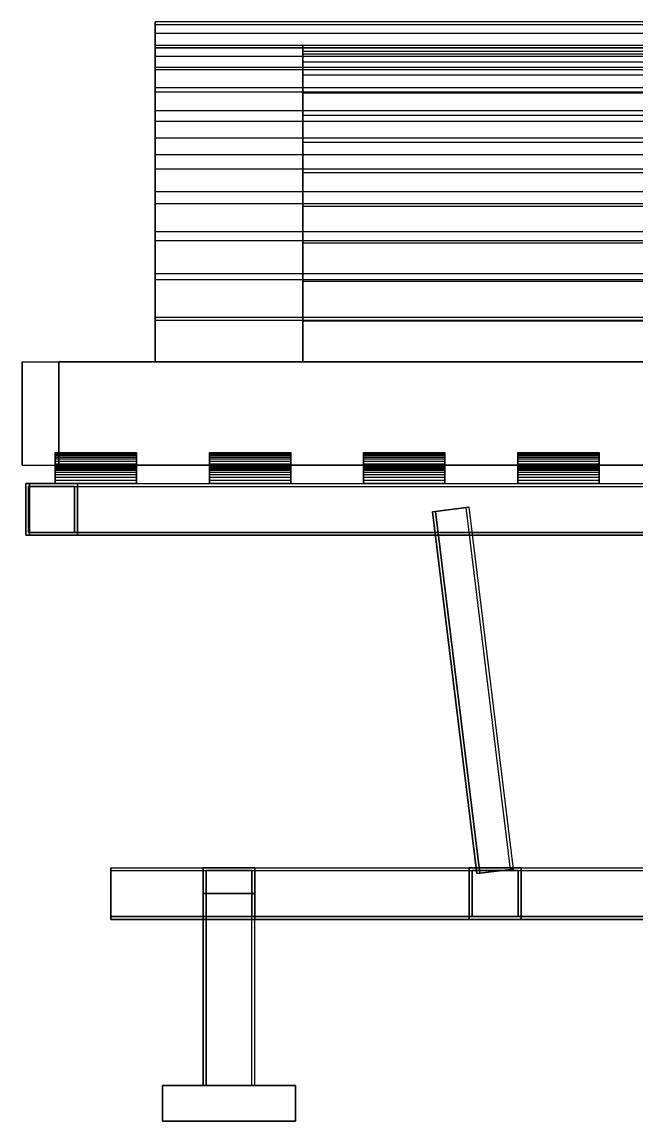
# Model space of a CAD drawing. Header units: millimetres. Extents: x -840 to 1340, y 6 to 760.
# Drawn here: x -840 to -424, y 6 to 750 of the extents above; entities that cross this region are included whole.
import ezdxf

# ---------------------------------------------------------------- set-up
doc = ezdxf.new("R2010")
doc.units = ezdxf.units.MM
for name, color, linetype in [('B01', 7, 'Continuous'), ('B02', 7, 'Continuous'), ('B10', 7, 'Continuous'), ('B200', 7, 'Continuous'), ('B201', 7, 'Continuous'), ('B300', 7, 'Continuous'), ('B301', 7, 'Continuous'), ('B60', 7, 'Continuous'), ('C1', 7, 'Continuous'), ('EH0', 7, 'Continuous'), ('R010', 7, 'Continuous'), ('R011', 7, 'Continuous'), ('R020', 7, 'Continuous'), ('R1000', 7, 'Continuous'), ('R1001', 7, 'Continuous'), ('R1002', 7, 'Continuous'), ('R1003', 7, 'Continuous'), ('R200', 7, 'Continuous'), ('T00', 7, 'Continuous'), ('T01', 7, 'Continuous')]:
    doc.layers.add(name, color=color, linetype=linetype)

msp = doc.modelspace()

# ---------------------------------------------------------------- linework, layer by layer
at = {"layer": 'B01'}
for points in [[(-780, 177.5), (1280, 177.5)], [(-780, 142.5), (-780, 177.5)], [(-780, 177.5), (1280, 177.5)], [(-780, 177.5), (-780, 177.5)], [(-780, 177.5), (-780, 142.5)], [(-780, 175.5), (1280, 175.5)], [(-780, 144.5), (-780, 175.5)], [(-780, 175.5), (1280, 175.5)], [(-780, 175.5), (-780, 175.5)], [(-780, 175.5), (-780, 144.5)], [(-780, 144.5), (1280, 144.5)], [(1280, 144.5), (-780, 144.5)], [(-780, 144.5), (-780, 144.5)], [(1280, 142.5), (-780, 142.5)], [(-780, 142.5), (1280, 142.5)], [(-780, 142.5), (-780, 142.5)]]:
    msp.add_lwpolyline(points, dxfattribs=at)
at = {"layer": 'B02'}
for points in [[(-780, 177.5), (1280, 177.5)], [(-780, 142.5), (-780, 177.5)], [(-780, 177.5), (1280, 177.5)], [(-780, 177.5), (-780, 177.5)], [(-780, 177.5), (-780, 142.5)], [(-780, 175.5), (1280, 175.5)], [(-780, 144.5), (-780, 175.5)], [(-780, 175.5), (1280, 175.5)], [(-780, 175.5), (-780, 175.5)], [(-780, 175.5), (-780, 144.5)], [(-780, 144.5), (1280, 144.5)], [(1280, 144.5), (-780, 144.5)], [(-780, 144.5), (-780, 144.5)], [(1280, 142.5), (-780, 142.5)], [(-780, 142.5), (1280, 142.5)], [(-780, 142.5), (-780, 142.5)]]:
    msp.add_lwpolyline(points, dxfattribs=at)
at = {"layer": 'B10'}
for points in [[(-717.5, 177.5), (-717.5, 177.5)], [(-717.5, 142.5), (-717.5, 177.5)], [(-717.5, 177.5), (-717.5, 142.5)], [(-717.5, 177.5), (-682.5, 177.5)], [(-682.5, 177.5), (-717.5, 177.5)], [(-715.5, 175.5), (-715.5, 175.5)], [(-684.5, 175.5), (-715.5, 175.5)], [(-715.5, 175.5), (-684.5, 175.5)], [(-715.5, 175.5), (-715.5, 144.5)], [(-715.5, 144.5), (-715.5, 175.5)], [(-684.5, 175.5), (-684.5, 175.5)], [(-684.5, 144.5), (-684.5, 175.5)], [(-684.5, 175.5), (-684.5, 144.5)], [(-682.5, 177.5), (-682.5, 177.5)], [(-682.5, 177.5), (-682.5, 142.5)], [(-682.5, 142.5), (-682.5, 177.5)], [(-717.5, 142.5), (-717.5, 142.5)], [(-682.5, 142.5), (-717.5, 142.5)], [(-717.5, 142.5), (-682.5, 142.5)], [(-715.5, 144.5), (-715.5, 144.5)], [(-715.5, 144.5), (-684.5, 144.5)], [(-684.5, 144.5), (-715.5, 144.5)], [(-684.5, 144.5), (-684.5, 144.5)], [(-682.5, 142.5), (-682.5, 142.5)]]:
    msp.add_lwpolyline(points, dxfattribs=at)
at = {"layer": 'B200'}
for points in [[(-717.5, 160), (-717.5, 30)], [(-682.5, 160), (-717.5, 160)], [(-717.5, 30), (-717.5, 160)], [(-717.5, 160), (-682.5, 160)], [(-717.5, 160), (-717.5, 160)], [(-715.5, 30), (-715.5, 160)], [(-715.5, 160), (-715.5, 30)], [(-715.5, 160), (-715.5, 160)], [(-684.5, 160), (-715.5, 160)], [(-715.5, 160), (-684.5, 160)], [(-684.5, 30), (-684.5, 160)], [(-684.5, 30), (-684.5, 160)], [(-684.5, 160), (-684.5, 160)], [(-682.5, 30), (-682.5, 160)], [(-682.5, 30), (-682.5, 160)], [(-682.5, 160), (-682.5, 160)], [(-717.5, 30), (-682.5, 30)], [(-682.5, 30), (-717.5, 30)], [(-717.5, 30), (-717.5, 30)], [(-715.5, 30), (-715.5, 30)], [(-715.5, 30), (-684.5, 30)], [(-684.5, 30), (-715.5, 30)], [(-684.5, 30), (-684.5, 30)], [(-682.5, 30), (-682.5, 30)]]:
    msp.add_lwpolyline(points, dxfattribs=at)
at = {"layer": 'B201'}
for points in [[(-717.5, 160), (-717.5, 30)], [(-682.5, 160), (-717.5, 160)], [(-717.5, 30), (-717.5, 160)], [(-717.5, 160), (-682.5, 160)], [(-717.5, 160), (-717.5, 160)], [(-715.5, 30), (-715.5, 160)], [(-715.5, 160), (-715.5, 30)], [(-715.5, 160), (-715.5, 160)], [(-684.5, 160), (-715.5, 160)], [(-715.5, 160), (-684.5, 160)], [(-684.5, 30), (-684.5, 160)], [(-684.5, 30), (-684.5, 160)], [(-684.5, 160), (-684.5, 160)], [(-682.5, 30), (-682.5, 160)], [(-682.5, 30), (-682.5, 160)], [(-682.5, 160), (-682.5, 160)], [(-717.5, 30), (-682.5, 30)], [(-682.5, 30), (-717.5, 30)], [(-717.5, 30), (-717.5, 30)], [(-715.5, 30), (-715.5, 30)], [(-715.5, 30), (-684.5, 30)], [(-684.5, 30), (-715.5, 30)], [(-684.5, 30), (-684.5, 30)], [(-682.5, 30), (-682.5, 30)]]:
    msp.add_lwpolyline(points, dxfattribs=at)
at = {"layer": 'B300'}
for points in [[(-745, 6), (-745, 30)], [(-745, 30), (-745, 30)], [(-745, 30), (-745, 6)], [(-655, 30), (-745, 30)], [(-745, 30), (-655, 30)], [(-655, 30), (-655, 6)], [(-655, 30), (-655, 30)], [(-655, 6), (-655, 30)], [(-745, 6), (-745, 6)], [(-745, 6), (-655, 6)], [(-655, 6), (-745, 6)], [(-655, 6), (-655, 6)]]:
    msp.add_lwpolyline(points, dxfattribs=at)
at = {"layer": 'B301'}
for points in [[(-745, 6), (-745, 30)], [(-745, 30), (-745, 30)], [(-745, 30), (-745, 6)], [(-655, 30), (-745, 30)], [(-745, 30), (-655, 30)], [(-655, 30), (-655, 6)], [(-655, 30), (-655, 30)], [(-655, 6), (-655, 30)], [(-745, 6), (-745, 6)], [(-745, 6), (-655, 6)], [(-655, 6), (-745, 6)], [(-655, 6), (-655, 6)]]:
    msp.add_lwpolyline(points, dxfattribs=at)
at = {"layer": 'B60'}
for points in [[(-537.5, 177.5), (-537.5, 177.5)], [(-537.5, 142.5), (-537.5, 177.5)], [(-537.5, 177.5), (-537.5, 142.5)], [(-537.5, 177.5), (-502.5, 177.5)], [(-502.5, 177.5), (-537.5, 177.5)], [(-535.5, 175.5), (-535.5, 175.5)], [(-504.5, 175.5), (-535.5, 175.5)], [(-535.5, 175.5), (-504.5, 175.5)], [(-535.5, 175.5), (-535.5, 144.5)], [(-535.5, 144.5), (-535.5, 175.5)], [(-504.5, 175.5), (-504.5, 175.5)], [(-504.5, 144.5), (-504.5, 175.5)], [(-504.5, 175.5), (-504.5, 144.5)], [(-502.5, 177.5), (-502.5, 177.5)], [(-502.5, 177.5), (-502.5, 142.5)], [(-502.5, 142.5), (-502.5, 177.5)], [(-537.5, 142.5), (-537.5, 142.5)], [(-502.5, 142.5), (-537.5, 142.5)], [(-537.5, 142.5), (-502.5, 142.5)], [(-535.5, 144.5), (-535.5, 144.5)], [(-535.5, 144.5), (-504.5, 144.5)], [(-504.5, 144.5), (-535.5, 144.5)], [(-504.5, 144.5), (-504.5, 144.5)], [(-502.5, 142.5), (-502.5, 142.5)]]:
    msp.add_lwpolyline(points, dxfattribs=at)
at = {"layer": 'C1'}
for points in [[(-80, 750), (-750, 750)], [(-750, 750), (-750, 748.03)], [(-750, 748.03), (-750, 750)], [(-80, 748.03), (-750, 748.03)], [(-750, 748.03), (-750, 742.16)], [(-80, 748.03), (-750, 748.03)], [(-750, 742.16), (-750, 748.03)], [(-80, 742.16), (-750, 742.16)], [(-750, 742.16), (-750, 732.49)], [(-80, 742.16), (-750, 742.16)], [(-750, 732.49), (-750, 742.16)], [(-80, 734), (-750, 734)], [(-750, 734), (-750, 732.17)], [(-750, 732.17), (-750, 734)], [(-80, 732.49), (-750, 732.49)], [(-750, 732.49), (-750, 719.19)], [(-80, 732.49), (-750, 732.49)], [(-750, 719.19), (-750, 732.49)], [(-80, 732.17), (-750, 732.17)], [(-750, 732.17), (-750, 726.71)], [(-80, 732.17), (-750, 732.17)], [(-750, 726.71), (-750, 732.17)], [(-80, 726.71), (-750, 726.71)], [(-750, 726.71), (-750, 717.71)], [(-80, 726.71), (-750, 726.71)], [(-750, 717.71), (-750, 726.71)], [(-80, 719.19), (-750, 719.19)], [(-750, 719.19), (-750, 702.47)], [(-80, 719.19), (-750, 719.19)], [(-750, 702.47), (-750, 719.19)], [(-80, 717.71), (-750, 717.71)], [(-750, 717.71), (-750, 705.33)], [(-80, 717.71), (-750, 717.71)], [(-750, 705.33), (-750, 717.71)], [(-80, 705.33), (-750, 705.33)], [(-750, 705.33), (-750, 689.78)], [(-80, 705.33), (-750, 705.33)], [(-750, 689.78), (-750, 705.33)], [(-80, 702.47), (-750, 702.47)], [(-750, 702.47), (-750, 682.63)], [(-80, 702.47), (-750, 702.47)], [(-750, 682.63), (-750, 702.47)], [(-80, 689.78), (-750, 689.78)], [(-750, 689.78), (-750, 671.32)], [(-80, 689.78), (-750, 689.78)], [(-750, 671.32), (-750, 689.78)], [(-80, 682.63), (-750, 682.63)], [(-750, 682.63), (-750, 660.02)], [(-80, 682.63), (-750, 682.63)], [(-750, 660.02), (-750, 682.63)], [(-80, 671.32), (-750, 671.32)], [(-750, 671.32), (-750, 650.27)], [(-80, 671.32), (-750, 671.32)], [(-750, 650.27), (-750, 671.32)], [(-80, 660.02), (-750, 660.02)], [(-750, 660.02), (-750, 635)], [(-80, 660.02), (-750, 660.02)], [(-750, 635), (-750, 660.02)], [(-80, 650.27), (-750, 650.27)], [(-750, 650.27), (-750, 627)], [(-80, 650.27), (-750, 650.27)], [(-750, 627), (-750, 650.27)], [(-80, 635), (-750, 635)], [(-750, 635), (-750, 608.02)], [(-80, 635), (-750, 635)], [(-750, 608.02), (-750, 635)], [(-80, 627), (-750, 627)], [(-750, 627), (-750, 601.89)], [(-80, 627), (-750, 627)], [(-750, 601.89), (-750, 627)], [(-80, 608.02), (-750, 608.02)], [(-750, 608.02), (-750, 579.53)], [(-80, 608.02), (-750, 608.02)], [(-750, 579.53), (-750, 608.02)], [(-80, 601.89), (-750, 601.89)], [(-750, 601.89), (-750, 575.39)], [(-80, 601.89), (-750, 601.89)], [(-750, 575.39), (-750, 601.89)], [(-80, 579.53), (-750, 579.53)], [(-750, 579.53), (-750, 550.02)], [(-80, 579.53), (-750, 579.53)], [(-750, 550.02), (-750, 579.53)], [(-80, 575.39), (-750, 575.39)], [(-750, 575.39), (-750, 547.93)], [(-80, 575.39), (-750, 575.39)], [(-750, 547.93), (-750, 575.39)], [(-80, 550.02), (-750, 550.02)], [(-750, 550.02), (-750, 520)], [(-80, 550.02), (-750, 550.02)], [(-750, 520), (-750, 550.02)], [(-80, 547.93), (-750, 547.93)], [(-750, 547.93), (-750, 520)], [(-80, 547.93), (-750, 547.93)], [(-750, 520), (-750, 547.93)], [(-750, 520), (-80, 520)], [(-80, 520), (-750, 520)], [(-80, 520), (-750, 520)], [(-750, 520), (-750, 520)], [(-80, 520), (-750, 520)], [(-750, 520), (-750, 520)]]:
    msp.add_lwpolyline(points, dxfattribs=at)
at = {"layer": 'EH0'}
for points in [[(-228.47, 734), (-650, 734)], [(-650, 734), (-650, 732.17)], [(-650, 732.17), (-650, 734)], [(-228.47, 732.17), (-650, 732.17)], [(-650, 732.17), (-650, 726.71)], [(-228.47, 732.17), (-650, 732.17)], [(-650, 726.71), (-650, 732.17)], [(-228.47, 730), (-650, 730)], [(-650, 730), (-650, 728.2)], [(-650, 728.2), (-650, 730)], [(-228.47, 728.2), (-650, 728.2)], [(-650, 728.2), (-650, 722.84)], [(-228.47, 728.2), (-650, 728.2)], [(-650, 722.84), (-650, 728.2)], [(-228.47, 726.71), (-650, 726.71)], [(-650, 726.71), (-650, 717.71)], [(-228.47, 726.71), (-650, 726.71)], [(-650, 717.71), (-650, 726.71)], [(-228.47, 722.84), (-650, 722.84)], [(-650, 722.84), (-650, 714.01)], [(-228.47, 722.84), (-650, 722.84)], [(-650, 714.01), (-650, 722.84)], [(-228.47, 717.71), (-650, 717.71)], [(-650, 717.71), (-650, 705.33)], [(-228.47, 717.71), (-650, 717.71)], [(-650, 705.33), (-650, 717.71)], [(-228.47, 714.01), (-650, 714.01)], [(-650, 714.01), (-650, 701.87)], [(-228.47, 714.01), (-650, 714.01)], [(-650, 701.87), (-650, 714.01)], [(-228.47, 705.33), (-650, 705.33)], [(-650, 705.33), (-650, 689.78)], [(-228.47, 705.33), (-650, 705.33)], [(-650, 689.78), (-650, 705.33)], [(-228.47, 701.87), (-650, 701.87)], [(-650, 701.87), (-650, 686.6)], [(-228.47, 701.87), (-650, 701.87)], [(-650, 686.6), (-650, 701.87)], [(-228.47, 689.78), (-650, 689.78)], [(-650, 689.78), (-650, 671.32)], [(-228.47, 689.78), (-650, 689.78)], [(-650, 671.32), (-650, 689.78)], [(-228.47, 686.6), (-650, 686.6)], [(-650, 686.6), (-650, 668.49)], [(-228.47, 686.6), (-650, 686.6)], [(-650, 668.49), (-650, 686.6)], [(-228.47, 671.32), (-650, 671.32)], [(-650, 671.32), (-650, 650.27)], [(-228.47, 671.32), (-650, 671.32)], [(-650, 650.27), (-650, 671.32)], [(-228.47, 668.49), (-650, 668.49)], [(-650, 668.49), (-650, 647.84)], [(-228.47, 668.49), (-650, 668.49)], [(-650, 647.84), (-650, 668.49)], [(-228.47, 650.27), (-650, 650.27)], [(-650, 650.27), (-650, 627)], [(-228.47, 650.27), (-650, 650.27)], [(-650, 627), (-650, 650.27)], [(-228.47, 647.84), (-650, 647.84)], [(-650, 647.84), (-650, 625)], [(-228.47, 647.84), (-650, 647.84)], [(-650, 625), (-650, 647.84)], [(-228.47, 627), (-650, 627)], [(-650, 627), (-650, 601.89)], [(-228.47, 627), (-650, 627)], [(-650, 601.89), (-650, 627)], [(-228.47, 625), (-650, 625)], [(-650, 625), (-650, 600.36)], [(-228.47, 625), (-650, 625)], [(-650, 600.36), (-650, 625)], [(-228.47, 601.89), (-650, 601.89)], [(-650, 601.89), (-650, 575.39)], [(-228.47, 601.89), (-650, 601.89)], [(-650, 575.39), (-650, 601.89)], [(-228.47, 600.36), (-650, 600.36)], [(-650, 600.36), (-650, 574.35)], [(-228.47, 600.36), (-650, 600.36)], [(-650, 574.35), (-650, 600.36)], [(-228.47, 575.39), (-650, 575.39)], [(-650, 575.39), (-650, 547.93)], [(-228.47, 575.39), (-650, 575.39)], [(-650, 547.93), (-650, 575.39)], [(-228.47, 574.35), (-650, 574.35)], [(-650, 574.35), (-650, 547.41)], [(-228.47, 574.35), (-650, 574.35)], [(-650, 547.41), (-650, 574.35)], [(-228.47, 547.93), (-650, 547.93)], [(-650, 547.93), (-650, 520)], [(-228.47, 547.93), (-650, 547.93)], [(-650, 520), (-650, 547.93)], [(-228.47, 547.41), (-650, 547.41)], [(-650, 547.41), (-650, 520)], [(-228.47, 547.41), (-650, 547.41)], [(-650, 520), (-650, 547.41)], [(-650, 520), (-228.47, 520)], [(-228.47, 520), (-650, 520)], [(-228.47, 520), (-650, 520)], [(-650, 520), (-650, 520)], [(-228.47, 520), (-650, 520)], [(-650, 520), (-650, 520)]]:
    msp.add_lwpolyline(points, dxfattribs=at)
at = {"layer": 'R010'}
for points in [[(-835, 437.5), (-15, 437.5)], [(-835, 402.5), (-835, 437.5)], [(-835, 437.5), (-15, 437.5)], [(-835, 437.5), (-835, 437.5)], [(-835, 437.5), (-835, 402.5)], [(-835, 435.5), (-15, 435.5)], [(-835, 404.5), (-835, 435.5)], [(-835, 435.5), (-15, 435.5)], [(-835, 435.5), (-835, 435.5)], [(-835, 435.5), (-835, 404.5)], [(-835, 404.5), (-15, 404.5)], [(-15, 404.5), (-835, 404.5)], [(-835, 404.5), (-835, 404.5)], [(-15, 402.5), (-835, 402.5)], [(-835, 402.5), (-15, 402.5)], [(-835, 402.5), (-835, 402.5)]]:
    msp.add_lwpolyline(points, dxfattribs=at)
at = {"layer": 'R011'}
for points in [[(-835, 437.5), (-15, 437.5)], [(-835, 402.5), (-835, 437.5)], [(-835, 437.5), (-15, 437.5)], [(-835, 437.5), (-835, 437.5)], [(-835, 437.5), (-835, 402.5)], [(-835, 435.5), (-15, 435.5)], [(-835, 404.5), (-835, 435.5)], [(-835, 435.5), (-15, 435.5)], [(-835, 435.5), (-835, 435.5)], [(-835, 435.5), (-835, 404.5)], [(-835, 404.5), (-15, 404.5)], [(-15, 404.5), (-835, 404.5)], [(-835, 404.5), (-835, 404.5)], [(-15, 402.5), (-835, 402.5)], [(-835, 402.5), (-15, 402.5)], [(-835, 402.5), (-835, 402.5)]]:
    msp.add_lwpolyline(points, dxfattribs=at)
at = {"layer": 'R020'}
for points in [[(-837.5, 437.5), (-837.5, 437.5)], [(-837.5, 402.5), (-837.5, 437.5)], [(-837.5, 437.5), (-837.5, 402.5)], [(-837.5, 437.5), (-802.5, 437.5)], [(-802.5, 437.5), (-837.5, 437.5)], [(-835.5, 435.5), (-835.5, 435.5)], [(-804.5, 435.5), (-835.5, 435.5)], [(-835.5, 435.5), (-804.5, 435.5)], [(-835.5, 435.5), (-835.5, 404.5)], [(-835.5, 404.5), (-835.5, 435.5)], [(-804.5, 435.5), (-804.5, 435.5)], [(-804.5, 404.5), (-804.5, 435.5)], [(-804.5, 435.5), (-804.5, 404.5)], [(-802.5, 437.5), (-802.5, 437.5)], [(-802.5, 437.5), (-802.5, 402.5)], [(-802.5, 402.5), (-802.5, 437.5)], [(-837.5, 402.5), (-837.5, 402.5)], [(-802.5, 402.5), (-837.5, 402.5)], [(-837.5, 402.5), (-802.5, 402.5)], [(-835.5, 404.5), (-835.5, 404.5)], [(-835.5, 404.5), (-804.5, 404.5)], [(-804.5, 404.5), (-835.5, 404.5)], [(-804.5, 404.5), (-804.5, 404.5)], [(-802.5, 402.5), (-802.5, 402.5)]]:
    msp.add_lwpolyline(points, dxfattribs=at)
at = {"layer": 'R1000'}
for points in [[(-817.5, 458.5), (-762.5, 458.5)], [(-817.5, 458.38), (-817.5, 458.5)], [(-817.5, 458.5), (-817.5, 458.38)], [(-817.5, 458.38), (-762.5, 458.38)], [(-817.5, 458.02), (-817.5, 458.38)], [(-817.5, 458.38), (-762.5, 458.38)], [(-817.5, 458.38), (-817.5, 458.02)], [(-817.5, 458.02), (-762.5, 458.02)], [(-817.5, 457.42), (-817.5, 458.02)], [(-817.5, 458.02), (-762.5, 458.02)], [(-817.5, 458.02), (-817.5, 457.42)], [(-817.5, 457.42), (-762.5, 457.42)], [(-817.5, 456.58), (-817.5, 457.42)], [(-817.5, 457.42), (-762.5, 457.42)], [(-817.5, 457.42), (-817.5, 456.58)], [(-817.5, 456.58), (-762.5, 456.58)], [(-817.5, 455.5), (-817.5, 456.58)], [(-817.5, 456.58), (-762.5, 456.58)], [(-817.5, 456.58), (-817.5, 455.5)], [(-817.5, 455.5), (-762.5, 455.5)], [(-817.5, 454.18), (-817.5, 455.5)], [(-817.5, 455.5), (-762.5, 455.5)], [(-817.5, 455.5), (-817.5, 454.18)], [(-817.5, 454.18), (-762.5, 454.18)], [(-817.5, 452.62), (-817.5, 454.18)], [(-817.5, 454.18), (-762.5, 454.18)], [(-817.5, 454.18), (-817.5, 452.62)], [(-762.5, 458.5), (-762.5, 458.38)], [(-762.5, 458.38), (-762.5, 458.5)], [(-762.5, 458.38), (-762.5, 458.02)], [(-762.5, 458.02), (-762.5, 458.38)], [(-762.5, 458.02), (-762.5, 457.42)], [(-762.5, 457.42), (-762.5, 458.02)], [(-762.5, 457.42), (-762.5, 456.58)], [(-762.5, 456.58), (-762.5, 457.42)], [(-762.5, 456.58), (-762.5, 455.5)], [(-762.5, 455.5), (-762.5, 456.58)], [(-762.5, 455.5), (-762.5, 454.18)], [(-762.5, 454.18), (-762.5, 455.5)], [(-762.5, 454.18), (-762.5, 452.62)], [(-762.5, 452.62), (-762.5, 454.18)], [(-817.5, 452.62), (-762.5, 452.62)], [(-817.5, 450.82), (-817.5, 452.62)], [(-817.5, 452.62), (-762.5, 452.62)], [(-817.5, 452.62), (-817.5, 450.82)], [(-817.5, 450.82), (-762.5, 450.82)], [(-817.5, 448.78), (-817.5, 450.82)], [(-817.5, 450.82), (-762.5, 450.82)], [(-817.5, 450.82), (-817.5, 448.78)], [(-817.5, 449.5), (-762.5, 449.5)], [(-817.5, 449.38), (-817.5, 449.5)], [(-817.5, 449.5), (-817.5, 449.38)], [(-817.5, 449.38), (-762.5, 449.38)], [(-817.5, 449.02), (-817.5, 449.38)], [(-817.5, 449.38), (-762.5, 449.38)], [(-817.5, 449.38), (-817.5, 449.02)], [(-817.5, 449.02), (-762.5, 449.02)], [(-817.5, 448.42), (-817.5, 449.02)], [(-817.5, 449.02), (-762.5, 449.02)], [(-817.5, 449.02), (-817.5, 448.42)], [(-817.5, 448.78), (-762.5, 448.78)], [(-817.5, 446.5), (-817.5, 448.78)], [(-817.5, 448.78), (-762.5, 448.78)], [(-817.5, 448.78), (-817.5, 446.5)], [(-817.5, 448.42), (-762.5, 448.42)], [(-817.5, 447.58), (-817.5, 448.42)], [(-817.5, 448.42), (-762.5, 448.42)], [(-817.5, 448.42), (-817.5, 447.58)], [(-817.5, 447.58), (-762.5, 447.58)], [(-817.5, 446.5), (-817.5, 447.58)], [(-817.5, 447.58), (-762.5, 447.58)], [(-817.5, 447.58), (-817.5, 446.5)], [(-817.5, 446.5), (-762.5, 446.5)], [(-817.5, 445.18), (-817.5, 446.5)], [(-817.5, 446.5), (-762.5, 446.5)], [(-817.5, 446.5), (-817.5, 445.18)], [(-817.5, 446.5), (-762.5, 446.5)], [(-817.5, 437.5), (-817.5, 446.5)], [(-817.5, 446.5), (-762.5, 446.5)], [(-817.5, 446.5), (-817.5, 437.5)], [(-762.5, 452.62), (-762.5, 450.82)], [(-762.5, 450.82), (-762.5, 452.62)], [(-762.5, 450.82), (-762.5, 448.78)], [(-762.5, 448.78), (-762.5, 450.82)], [(-762.5, 449.5), (-762.5, 449.38)], [(-762.5, 449.38), (-762.5, 449.5)], [(-762.5, 449.38), (-762.5, 449.02)], [(-762.5, 449.02), (-762.5, 449.38)], [(-762.5, 449.02), (-762.5, 448.42)], [(-762.5, 448.42), (-762.5, 449.02)], [(-762.5, 448.78), (-762.5, 446.5)], [(-762.5, 446.5), (-762.5, 448.78)], [(-762.5, 448.42), (-762.5, 447.58)], [(-762.5, 447.58), (-762.5, 448.42)], [(-762.5, 447.58), (-762.5, 446.5)], [(-762.5, 446.5), (-762.5, 447.58)], [(-762.5, 446.5), (-762.5, 445.18)], [(-762.5, 445.18), (-762.5, 446.5)], [(-762.5, 446.5), (-762.5, 437.5)], [(-762.5, 437.5), (-762.5, 446.5)], [(-817.5, 445.18), (-762.5, 445.18)], [(-817.5, 443.62), (-817.5, 445.18)], [(-817.5, 445.18), (-762.5, 445.18)], [(-817.5, 445.18), (-817.5, 443.62)], [(-817.5, 443.62), (-762.5, 443.62)], [(-817.5, 441.82), (-817.5, 443.62)], [(-817.5, 443.62), (-762.5, 443.62)], [(-817.5, 443.62), (-817.5, 441.82)], [(-817.5, 441.82), (-762.5, 441.82)], [(-817.5, 439.78), (-817.5, 441.82)], [(-817.5, 441.82), (-762.5, 441.82)], [(-817.5, 441.82), (-817.5, 439.78)], [(-817.5, 439.78), (-762.5, 439.78)], [(-817.5, 437.5), (-817.5, 439.78)], [(-817.5, 439.78), (-762.5, 439.78)], [(-817.5, 439.78), (-817.5, 437.5)], [(-762.5, 445.18), (-762.5, 443.62)], [(-762.5, 443.62), (-762.5, 445.18)], [(-762.5, 443.62), (-762.5, 441.82)], [(-762.5, 441.82), (-762.5, 443.62)], [(-762.5, 441.82), (-762.5, 439.78)], [(-762.5, 439.78), (-762.5, 441.82)], [(-762.5, 439.78), (-762.5, 437.5)], [(-762.5, 437.5), (-762.5, 439.78)], [(-762.5, 437.5), (-817.5, 437.5)], [(-817.5, 437.5), (-762.5, 437.5)]]:
    msp.add_lwpolyline(points, dxfattribs=at)
at = {"layer": 'R1001'}
for points in [[(-713.21, 458.5), (-658.21, 458.5)], [(-713.21, 458.38), (-713.21, 458.5)], [(-713.21, 458.5), (-713.21, 458.38)], [(-713.21, 458.38), (-658.21, 458.38)], [(-713.21, 458.02), (-713.21, 458.38)], [(-713.21, 458.38), (-658.21, 458.38)], [(-713.21, 458.38), (-713.21, 458.02)], [(-713.21, 458.02), (-658.21, 458.02)], [(-713.21, 457.42), (-713.21, 458.02)], [(-713.21, 458.02), (-658.21, 458.02)], [(-713.21, 458.02), (-713.21, 457.42)], [(-713.21, 457.42), (-658.21, 457.42)], [(-713.21, 456.58), (-713.21, 457.42)], [(-713.21, 457.42), (-658.21, 457.42)], [(-713.21, 457.42), (-713.21, 456.58)], [(-713.21, 456.58), (-658.21, 456.58)], [(-713.21, 455.5), (-713.21, 456.58)], [(-713.21, 456.58), (-658.21, 456.58)], [(-713.21, 456.58), (-713.21, 455.5)], [(-713.21, 455.5), (-658.21, 455.5)], [(-713.21, 454.18), (-713.21, 455.5)], [(-713.21, 455.5), (-658.21, 455.5)], [(-713.21, 455.5), (-713.21, 454.18)], [(-713.21, 454.18), (-658.21, 454.18)], [(-713.21, 452.62), (-713.21, 454.18)], [(-713.21, 454.18), (-658.21, 454.18)], [(-713.21, 454.18), (-713.21, 452.62)], [(-658.21, 458.5), (-658.21, 458.38)], [(-658.21, 458.38), (-658.21, 458.5)], [(-658.21, 458.38), (-658.21, 458.02)], [(-658.21, 458.02), (-658.21, 458.38)], [(-658.21, 458.02), (-658.21, 457.42)], [(-658.21, 457.42), (-658.21, 458.02)], [(-658.21, 457.42), (-658.21, 456.58)], [(-658.21, 456.58), (-658.21, 457.42)], [(-658.21, 456.58), (-658.21, 455.5)], [(-658.21, 455.5), (-658.21, 456.58)], [(-658.21, 455.5), (-658.21, 454.18)], [(-658.21, 454.18), (-658.21, 455.5)], [(-658.21, 454.18), (-658.21, 452.62)], [(-658.21, 452.62), (-658.21, 454.18)], [(-713.21, 452.62), (-658.21, 452.62)], [(-713.21, 450.82), (-713.21, 452.62)], [(-713.21, 452.62), (-658.21, 452.62)], [(-713.21, 452.62), (-713.21, 450.82)], [(-713.21, 450.82), (-658.21, 450.82)], [(-713.21, 448.78), (-713.21, 450.82)], [(-713.21, 450.82), (-658.21, 450.82)], [(-713.21, 450.82), (-713.21, 448.78)], [(-713.21, 449.5), (-658.21, 449.5)], [(-713.21, 449.38), (-713.21, 449.5)], [(-713.21, 449.5), (-713.21, 449.38)], [(-713.21, 449.38), (-658.21, 449.38)], [(-713.21, 449.02), (-713.21, 449.38)], [(-713.21, 449.38), (-658.21, 449.38)], [(-713.21, 449.38), (-713.21, 449.02)], [(-713.21, 449.02), (-658.21, 449.02)], [(-713.21, 448.42), (-713.21, 449.02)], [(-713.21, 449.02), (-658.21, 449.02)], [(-713.21, 449.02), (-713.21, 448.42)], [(-713.21, 448.78), (-658.21, 448.78)], [(-713.21, 446.5), (-713.21, 448.78)], [(-713.21, 448.78), (-658.21, 448.78)], [(-713.21, 448.78), (-713.21, 446.5)], [(-713.21, 448.42), (-658.21, 448.42)], [(-713.21, 447.58), (-713.21, 448.42)], [(-713.21, 448.42), (-658.21, 448.42)], [(-713.21, 448.42), (-713.21, 447.58)], [(-713.21, 447.58), (-658.21, 447.58)], [(-713.21, 446.5), (-713.21, 447.58)], [(-713.21, 447.58), (-658.21, 447.58)], [(-713.21, 447.58), (-713.21, 446.5)], [(-713.21, 446.5), (-658.21, 446.5)], [(-713.21, 445.18), (-713.21, 446.5)], [(-713.21, 446.5), (-658.21, 446.5)], [(-713.21, 446.5), (-713.21, 445.18)], [(-713.21, 446.5), (-658.21, 446.5)], [(-713.21, 437.5), (-713.21, 446.5)], [(-713.21, 446.5), (-658.21, 446.5)], [(-713.21, 446.5), (-713.21, 437.5)], [(-658.21, 452.62), (-658.21, 450.82)], [(-658.21, 450.82), (-658.21, 452.62)], [(-658.21, 450.82), (-658.21, 448.78)], [(-658.21, 448.78), (-658.21, 450.82)], [(-658.21, 449.5), (-658.21, 449.38)], [(-658.21, 449.38), (-658.21, 449.5)], [(-658.21, 449.38), (-658.21, 449.02)], [(-658.21, 449.02), (-658.21, 449.38)], [(-658.21, 449.02), (-658.21, 448.42)], [(-658.21, 448.42), (-658.21, 449.02)], [(-658.21, 448.78), (-658.21, 446.5)], [(-658.21, 446.5), (-658.21, 448.78)], [(-658.21, 448.42), (-658.21, 447.58)], [(-658.21, 447.58), (-658.21, 448.42)], [(-658.21, 447.58), (-658.21, 446.5)], [(-658.21, 446.5), (-658.21, 447.58)], [(-658.21, 446.5), (-658.21, 445.18)], [(-658.21, 445.18), (-658.21, 446.5)], [(-658.21, 446.5), (-658.21, 437.5)], [(-658.21, 437.5), (-658.21, 446.5)], [(-713.21, 445.18), (-658.21, 445.18)], [(-713.21, 443.62), (-713.21, 445.18)], [(-713.21, 445.18), (-658.21, 445.18)], [(-713.21, 445.18), (-713.21, 443.62)], [(-713.21, 443.62), (-658.21, 443.62)], [(-713.21, 441.82), (-713.21, 443.62)], [(-713.21, 443.62), (-658.21, 443.62)], [(-713.21, 443.62), (-713.21, 441.82)], [(-713.21, 441.82), (-658.21, 441.82)], [(-713.21, 439.78), (-713.21, 441.82)], [(-713.21, 441.82), (-658.21, 441.82)], [(-713.21, 441.82), (-713.21, 439.78)], [(-713.21, 439.78), (-658.21, 439.78)], [(-713.21, 437.5), (-713.21, 439.78)], [(-713.21, 439.78), (-658.21, 439.78)], [(-713.21, 439.78), (-713.21, 437.5)], [(-658.21, 445.18), (-658.21, 443.62)], [(-658.21, 443.62), (-658.21, 445.18)], [(-658.21, 443.62), (-658.21, 441.82)], [(-658.21, 441.82), (-658.21, 443.62)], [(-658.21, 441.82), (-658.21, 439.78)], [(-658.21, 439.78), (-658.21, 441.82)], [(-658.21, 439.78), (-658.21, 437.5)], [(-658.21, 437.5), (-658.21, 439.78)], [(-658.21, 437.5), (-713.21, 437.5)], [(-713.21, 437.5), (-658.21, 437.5)]]:
    msp.add_lwpolyline(points, dxfattribs=at)
at = {"layer": 'R1002'}
for points in [[(-608.93, 458.5), (-553.93, 458.5)], [(-608.93, 458.38), (-608.93, 458.5)], [(-608.93, 458.5), (-608.93, 458.38)], [(-608.93, 458.38), (-553.93, 458.38)], [(-608.93, 458.02), (-608.93, 458.38)], [(-608.93, 458.38), (-553.93, 458.38)], [(-608.93, 458.38), (-608.93, 458.02)], [(-608.93, 458.02), (-553.93, 458.02)], [(-608.93, 457.42), (-608.93, 458.02)], [(-608.93, 458.02), (-553.93, 458.02)], [(-608.93, 458.02), (-608.93, 457.42)], [(-608.93, 457.42), (-553.93, 457.42)], [(-608.93, 456.58), (-608.93, 457.42)], [(-608.93, 457.42), (-553.93, 457.42)], [(-608.93, 457.42), (-608.93, 456.58)], [(-608.93, 456.58), (-553.93, 456.58)], [(-608.93, 455.5), (-608.93, 456.58)], [(-608.93, 456.58), (-553.93, 456.58)], [(-608.93, 456.58), (-608.93, 455.5)], [(-608.93, 455.5), (-553.93, 455.5)], [(-608.93, 454.18), (-608.93, 455.5)], [(-608.93, 455.5), (-553.93, 455.5)], [(-608.93, 455.5), (-608.93, 454.18)], [(-608.93, 454.18), (-553.93, 454.18)], [(-608.93, 452.62), (-608.93, 454.18)], [(-608.93, 454.18), (-553.93, 454.18)], [(-608.93, 454.18), (-608.93, 452.62)], [(-553.93, 458.5), (-553.93, 458.38)], [(-553.93, 458.38), (-553.93, 458.5)], [(-553.93, 458.38), (-553.93, 458.02)], [(-553.93, 458.02), (-553.93, 458.38)], [(-553.93, 458.02), (-553.93, 457.42)], [(-553.93, 457.42), (-553.93, 458.02)], [(-553.93, 457.42), (-553.93, 456.58)], [(-553.93, 456.58), (-553.93, 457.42)], [(-553.93, 456.58), (-553.93, 455.5)], [(-553.93, 455.5), (-553.93, 456.58)], [(-553.93, 455.5), (-553.93, 454.18)], [(-553.93, 454.18), (-553.93, 455.5)], [(-553.93, 454.18), (-553.93, 452.62)], [(-553.93, 452.62), (-553.93, 454.18)], [(-608.93, 452.62), (-553.93, 452.62)], [(-608.93, 450.82), (-608.93, 452.62)], [(-608.93, 452.62), (-553.93, 452.62)], [(-608.93, 452.62), (-608.93, 450.82)], [(-608.93, 450.82), (-553.93, 450.82)], [(-608.93, 448.78), (-608.93, 450.82)], [(-608.93, 450.82), (-553.93, 450.82)], [(-608.93, 450.82), (-608.93, 448.78)], [(-608.93, 449.5), (-553.93, 449.5)], [(-608.93, 449.38), (-608.93, 449.5)], [(-608.93, 449.5), (-608.93, 449.38)], [(-608.93, 449.38), (-553.93, 449.38)], [(-608.93, 449.02), (-608.93, 449.38)], [(-608.93, 449.38), (-553.93, 449.38)], [(-608.93, 449.38), (-608.93, 449.02)], [(-608.93, 449.02), (-553.93, 449.02)], [(-608.93, 448.42), (-608.93, 449.02)], [(-608.93, 449.02), (-553.93, 449.02)], [(-608.93, 449.02), (-608.93, 448.42)], [(-608.93, 448.78), (-553.93, 448.78)], [(-608.93, 446.5), (-608.93, 448.78)], [(-608.93, 448.78), (-553.93, 448.78)], [(-608.93, 448.78), (-608.93, 446.5)], [(-608.93, 448.42), (-553.93, 448.42)], [(-608.93, 447.58), (-608.93, 448.42)], [(-608.93, 448.42), (-553.93, 448.42)], [(-608.93, 448.42), (-608.93, 447.58)], [(-608.93, 447.58), (-553.93, 447.58)], [(-608.93, 446.5), (-608.93, 447.58)], [(-608.93, 447.58), (-553.93, 447.58)], [(-608.93, 447.58), (-608.93, 446.5)], [(-608.93, 446.5), (-553.93, 446.5)], [(-608.93, 445.18), (-608.93, 446.5)], [(-608.93, 446.5), (-553.93, 446.5)], [(-608.93, 446.5), (-608.93, 445.18)], [(-608.93, 446.5), (-553.93, 446.5)], [(-608.93, 437.5), (-608.93, 446.5)], [(-608.93, 446.5), (-553.93, 446.5)], [(-608.93, 446.5), (-608.93, 437.5)], [(-553.93, 452.62), (-553.93, 450.82)], [(-553.93, 450.82), (-553.93, 452.62)], [(-553.93, 450.82), (-553.93, 448.78)], [(-553.93, 448.78), (-553.93, 450.82)], [(-553.93, 449.5), (-553.93, 449.38)], [(-553.93, 449.38), (-553.93, 449.5)], [(-553.93, 449.38), (-553.93, 449.02)], [(-553.93, 449.02), (-553.93, 449.38)], [(-553.93, 449.02), (-553.93, 448.42)], [(-553.93, 448.42), (-553.93, 449.02)], [(-553.93, 448.78), (-553.93, 446.5)], [(-553.93, 446.5), (-553.93, 448.78)], [(-553.93, 448.42), (-553.93, 447.58)], [(-553.93, 447.58), (-553.93, 448.42)], [(-553.93, 447.58), (-553.93, 446.5)], [(-553.93, 446.5), (-553.93, 447.58)], [(-553.93, 446.5), (-553.93, 445.18)], [(-553.93, 445.18), (-553.93, 446.5)], [(-553.93, 446.5), (-553.93, 437.5)], [(-553.93, 437.5), (-553.93, 446.5)], [(-608.93, 445.18), (-553.93, 445.18)], [(-608.93, 443.62), (-608.93, 445.18)], [(-608.93, 445.18), (-553.93, 445.18)], [(-608.93, 445.18), (-608.93, 443.62)], [(-608.93, 443.62), (-553.93, 443.62)], [(-608.93, 441.82), (-608.93, 443.62)], [(-608.93, 443.62), (-553.93, 443.62)], [(-608.93, 443.62), (-608.93, 441.82)], [(-608.93, 441.82), (-553.93, 441.82)], [(-608.93, 439.78), (-608.93, 441.82)], [(-608.93, 441.82), (-553.93, 441.82)], [(-608.93, 441.82), (-608.93, 439.78)], [(-608.93, 439.78), (-553.93, 439.78)], [(-608.93, 437.5), (-608.93, 439.78)], [(-608.93, 439.78), (-553.93, 439.78)], [(-608.93, 439.78), (-608.93, 437.5)], [(-553.93, 445.18), (-553.93, 443.62)], [(-553.93, 443.62), (-553.93, 445.18)], [(-553.93, 443.62), (-553.93, 441.82)], [(-553.93, 441.82), (-553.93, 443.62)], [(-553.93, 441.82), (-553.93, 439.78)], [(-553.93, 439.78), (-553.93, 441.82)], [(-553.93, 439.78), (-553.93, 437.5)], [(-553.93, 437.5), (-553.93, 439.78)], [(-553.93, 437.5), (-608.93, 437.5)], [(-608.93, 437.5), (-553.93, 437.5)]]:
    msp.add_lwpolyline(points, dxfattribs=at)
at = {"layer": 'R1003'}
for points in [[(-504.64, 458.5), (-449.64, 458.5)], [(-504.64, 458.38), (-504.64, 458.5)], [(-504.64, 458.5), (-504.64, 458.38)], [(-504.64, 458.38), (-449.64, 458.38)], [(-504.64, 458.02), (-504.64, 458.38)], [(-504.64, 458.38), (-449.64, 458.38)], [(-504.64, 458.38), (-504.64, 458.02)], [(-504.64, 458.02), (-449.64, 458.02)], [(-504.64, 457.42), (-504.64, 458.02)], [(-504.64, 458.02), (-449.64, 458.02)], [(-504.64, 458.02), (-504.64, 457.42)], [(-504.64, 457.42), (-449.64, 457.42)], [(-504.64, 456.58), (-504.64, 457.42)], [(-504.64, 457.42), (-449.64, 457.42)], [(-504.64, 457.42), (-504.64, 456.58)], [(-504.64, 456.58), (-449.64, 456.58)], [(-504.64, 455.5), (-504.64, 456.58)], [(-504.64, 456.58), (-449.64, 456.58)], [(-504.64, 456.58), (-504.64, 455.5)], [(-504.64, 455.5), (-449.64, 455.5)], [(-504.64, 454.18), (-504.64, 455.5)], [(-504.64, 455.5), (-449.64, 455.5)], [(-504.64, 455.5), (-504.64, 454.18)], [(-504.64, 454.18), (-449.64, 454.18)], [(-504.64, 452.62), (-504.64, 454.18)], [(-504.64, 454.18), (-449.64, 454.18)], [(-504.64, 454.18), (-504.64, 452.62)], [(-449.64, 458.5), (-449.64, 458.38)], [(-449.64, 458.38), (-449.64, 458.5)], [(-449.64, 458.38), (-449.64, 458.02)], [(-449.64, 458.02), (-449.64, 458.38)], [(-449.64, 458.02), (-449.64, 457.42)], [(-449.64, 457.42), (-449.64, 458.02)], [(-449.64, 457.42), (-449.64, 456.58)], [(-449.64, 456.58), (-449.64, 457.42)], [(-449.64, 456.58), (-449.64, 455.5)], [(-449.64, 455.5), (-449.64, 456.58)], [(-449.64, 455.5), (-449.64, 454.18)], [(-449.64, 454.18), (-449.64, 455.5)], [(-449.64, 454.18), (-449.64, 452.62)], [(-449.64, 452.62), (-449.64, 454.18)], [(-504.64, 452.62), (-449.64, 452.62)], [(-504.64, 450.82), (-504.64, 452.62)], [(-504.64, 452.62), (-449.64, 452.62)], [(-504.64, 452.62), (-504.64, 450.82)], [(-504.64, 450.82), (-449.64, 450.82)], [(-504.64, 448.78), (-504.64, 450.82)], [(-504.64, 450.82), (-449.64, 450.82)], [(-504.64, 450.82), (-504.64, 448.78)], [(-504.64, 449.5), (-449.64, 449.5)], [(-504.64, 449.38), (-504.64, 449.5)], [(-504.64, 449.5), (-504.64, 449.38)], [(-504.64, 449.38), (-449.64, 449.38)], [(-504.64, 449.02), (-504.64, 449.38)], [(-504.64, 449.38), (-449.64, 449.38)], [(-504.64, 449.38), (-504.64, 449.02)], [(-504.64, 449.02), (-449.64, 449.02)], [(-504.64, 448.42), (-504.64, 449.02)], [(-504.64, 449.02), (-449.64, 449.02)], [(-504.64, 449.02), (-504.64, 448.42)], [(-504.64, 448.78), (-449.64, 448.78)], [(-504.64, 446.5), (-504.64, 448.78)], [(-504.64, 448.78), (-449.64, 448.78)], [(-504.64, 448.78), (-504.64, 446.5)], [(-504.64, 448.42), (-449.64, 448.42)], [(-504.64, 447.58), (-504.64, 448.42)], [(-504.64, 448.42), (-449.64, 448.42)], [(-504.64, 448.42), (-504.64, 447.58)], [(-504.64, 447.58), (-449.64, 447.58)], [(-504.64, 446.5), (-504.64, 447.58)], [(-504.64, 447.58), (-449.64, 447.58)], [(-504.64, 447.58), (-504.64, 446.5)], [(-504.64, 446.5), (-449.64, 446.5)], [(-504.64, 445.18), (-504.64, 446.5)], [(-504.64, 446.5), (-449.64, 446.5)], [(-504.64, 446.5), (-504.64, 445.18)], [(-504.64, 446.5), (-449.64, 446.5)], [(-504.64, 437.5), (-504.64, 446.5)], [(-504.64, 446.5), (-449.64, 446.5)], [(-504.64, 446.5), (-504.64, 437.5)], [(-449.64, 452.62), (-449.64, 450.82)], [(-449.64, 450.82), (-449.64, 452.62)], [(-449.64, 450.82), (-449.64, 448.78)], [(-449.64, 448.78), (-449.64, 450.82)], [(-449.64, 449.5), (-449.64, 449.38)], [(-449.64, 449.38), (-449.64, 449.5)], [(-449.64, 449.38), (-449.64, 449.02)], [(-449.64, 449.02), (-449.64, 449.38)], [(-449.64, 449.02), (-449.64, 448.42)], [(-449.64, 448.42), (-449.64, 449.02)], [(-449.64, 448.78), (-449.64, 446.5)], [(-449.64, 446.5), (-449.64, 448.78)], [(-449.64, 448.42), (-449.64, 447.58)], [(-449.64, 447.58), (-449.64, 448.42)], [(-449.64, 447.58), (-449.64, 446.5)], [(-449.64, 446.5), (-449.64, 447.58)], [(-449.64, 446.5), (-449.64, 445.18)], [(-449.64, 445.18), (-449.64, 446.5)], [(-449.64, 446.5), (-449.64, 437.5)], [(-449.64, 437.5), (-449.64, 446.5)], [(-504.64, 445.18), (-449.64, 445.18)], [(-504.64, 443.62), (-504.64, 445.18)], [(-504.64, 445.18), (-449.64, 445.18)], [(-504.64, 445.18), (-504.64, 443.62)], [(-504.64, 443.62), (-449.64, 443.62)], [(-504.64, 441.82), (-504.64, 443.62)], [(-504.64, 443.62), (-449.64, 443.62)], [(-504.64, 443.62), (-504.64, 441.82)], [(-504.64, 441.82), (-449.64, 441.82)], [(-504.64, 439.78), (-504.64, 441.82)], [(-504.64, 441.82), (-449.64, 441.82)], [(-504.64, 441.82), (-504.64, 439.78)], [(-504.64, 439.78), (-449.64, 439.78)], [(-504.64, 437.5), (-504.64, 439.78)], [(-504.64, 439.78), (-449.64, 439.78)], [(-504.64, 439.78), (-504.64, 437.5)], [(-449.64, 445.18), (-449.64, 443.62)], [(-449.64, 443.62), (-449.64, 445.18)], [(-449.64, 443.62), (-449.64, 441.82)], [(-449.64, 441.82), (-449.64, 443.62)], [(-449.64, 441.82), (-449.64, 439.78)], [(-449.64, 439.78), (-449.64, 441.82)], [(-449.64, 439.78), (-449.64, 437.5)], [(-449.64, 437.5), (-449.64, 439.78)], [(-449.64, 437.5), (-504.64, 437.5)], [(-504.64, 437.5), (-449.64, 437.5)]]:
    msp.add_lwpolyline(points, dxfattribs=at)
at = {"layer": 'R200'}
for points in [[(-840, 520), (-840, 520)], [(-840, 450), (-840, 520)], [(-840, 520), (-840, 450)], [(-840, 520), (-839.86, 520), (-839.45, 520), (-838.78, 520), (-837.84, 520), (-836.65, 520), (-835.23, 520), (-833.58, 520), (-831.73, 520), (-829.69, 520), (-827.5, 520), (-825.17, 520), (-822.73, 520), (-820.2, 520), (-817.61, 520), (-815, 520)], [(-840, 520), (-839.86, 520), (-839.45, 520), (-838.78, 520), (-837.84, 520), (-836.65, 520), (-835.23, 520), (-833.58, 520), (-831.73, 520), (-829.69, 520), (-827.5, 520), (-825.17, 520), (-822.73, 520), (-820.2, 520), (-817.61, 520), (-815, 520)], [(-815, 520), (-35, 520)], [(-35, 520), (-815, 520)], [(-815, 450), (-815, 520)], [(-815, 520), (-815, 450)], [(-840, 450), (-840, 450)], [(-840, 450), (-839.86, 450), (-839.45, 450), (-838.78, 450), (-837.84, 450), (-836.65, 450), (-835.23, 450), (-833.58, 450), (-831.73, 450), (-829.69, 450), (-827.5, 450), (-825.17, 450), (-822.73, 450), (-820.2, 450), (-817.61, 450), (-815, 450)], [(-840, 450), (-839.86, 450), (-839.45, 450), (-838.78, 450), (-837.84, 450), (-836.65, 450), (-835.23, 450), (-833.58, 450), (-831.73, 450), (-829.69, 450), (-827.5, 450), (-825.17, 450), (-822.73, 450), (-820.2, 450), (-817.61, 450), (-815, 450)], [(-35, 450), (-815, 450)], [(-815, 450), (-35, 450)]]:
    msp.add_lwpolyline(points, dxfattribs=at)
at = {"layer": 'T00'}
for points in [[(-537.59, 421.52), (-562.41, 418.48)], [(-562.41, 418.48), (-537.59, 421.52)], [(-562.41, 418.48), (-532.41, 173.48)], [(-532.41, 173.48), (-562.41, 418.48)], [(-562.41, 418.48), (-562.41, 418.48)], [(-539.58, 421.28), (-560.42, 418.72)], [(-560.42, 418.72), (-539.58, 421.28)], [(-530.42, 173.72), (-560.42, 418.72)], [(-560.42, 418.72), (-530.42, 173.72)], [(-560.42, 418.72), (-560.42, 418.72)], [(-509.58, 176.28), (-539.58, 421.28)], [(-509.58, 176.28), (-539.58, 421.28)], [(-539.58, 421.28), (-539.58, 421.28)], [(-507.59, 176.52), (-537.59, 421.52)], [(-507.59, 176.52), (-537.59, 421.52)], [(-537.59, 421.52), (-537.59, 421.52)], [(-532.41, 173.48), (-507.59, 176.52)], [(-507.59, 176.52), (-532.41, 173.48)], [(-532.41, 173.48), (-532.41, 173.48)], [(-530.42, 173.72), (-509.58, 176.28)], [(-509.58, 176.28), (-530.42, 173.72)], [(-530.42, 173.72), (-530.42, 173.72)], [(-509.58, 176.28), (-509.58, 176.28)], [(-507.59, 176.52), (-507.59, 176.52)]]:
    msp.add_lwpolyline(points, dxfattribs=at)
at = {"layer": 'T01'}
for points in [[(-537.59, 421.52), (-562.41, 418.48)], [(-562.41, 418.48), (-537.59, 421.52)], [(-562.41, 418.48), (-532.41, 173.48)], [(-532.41, 173.48), (-562.41, 418.48)], [(-562.41, 418.48), (-562.41, 418.48)], [(-539.58, 421.28), (-560.42, 418.72)], [(-560.42, 418.72), (-539.58, 421.28)], [(-530.42, 173.72), (-560.42, 418.72)], [(-560.42, 418.72), (-530.42, 173.72)], [(-560.42, 418.72), (-560.42, 418.72)], [(-509.58, 176.28), (-539.58, 421.28)], [(-509.58, 176.28), (-539.58, 421.28)], [(-539.58, 421.28), (-539.58, 421.28)], [(-507.59, 176.52), (-537.59, 421.52)], [(-507.59, 176.52), (-537.59, 421.52)], [(-537.59, 421.52), (-537.59, 421.52)], [(-532.41, 173.48), (-507.59, 176.52)], [(-507.59, 176.52), (-532.41, 173.48)], [(-532.41, 173.48), (-532.41, 173.48)], [(-530.42, 173.72), (-509.58, 176.28)], [(-509.58, 176.28), (-530.42, 173.72)], [(-530.42, 173.72), (-530.42, 173.72)], [(-509.58, 176.28), (-509.58, 176.28)], [(-507.59, 176.52), (-507.59, 176.52)]]:
    msp.add_lwpolyline(points, dxfattribs=at)

doc.saveas('drawing.dxf')
